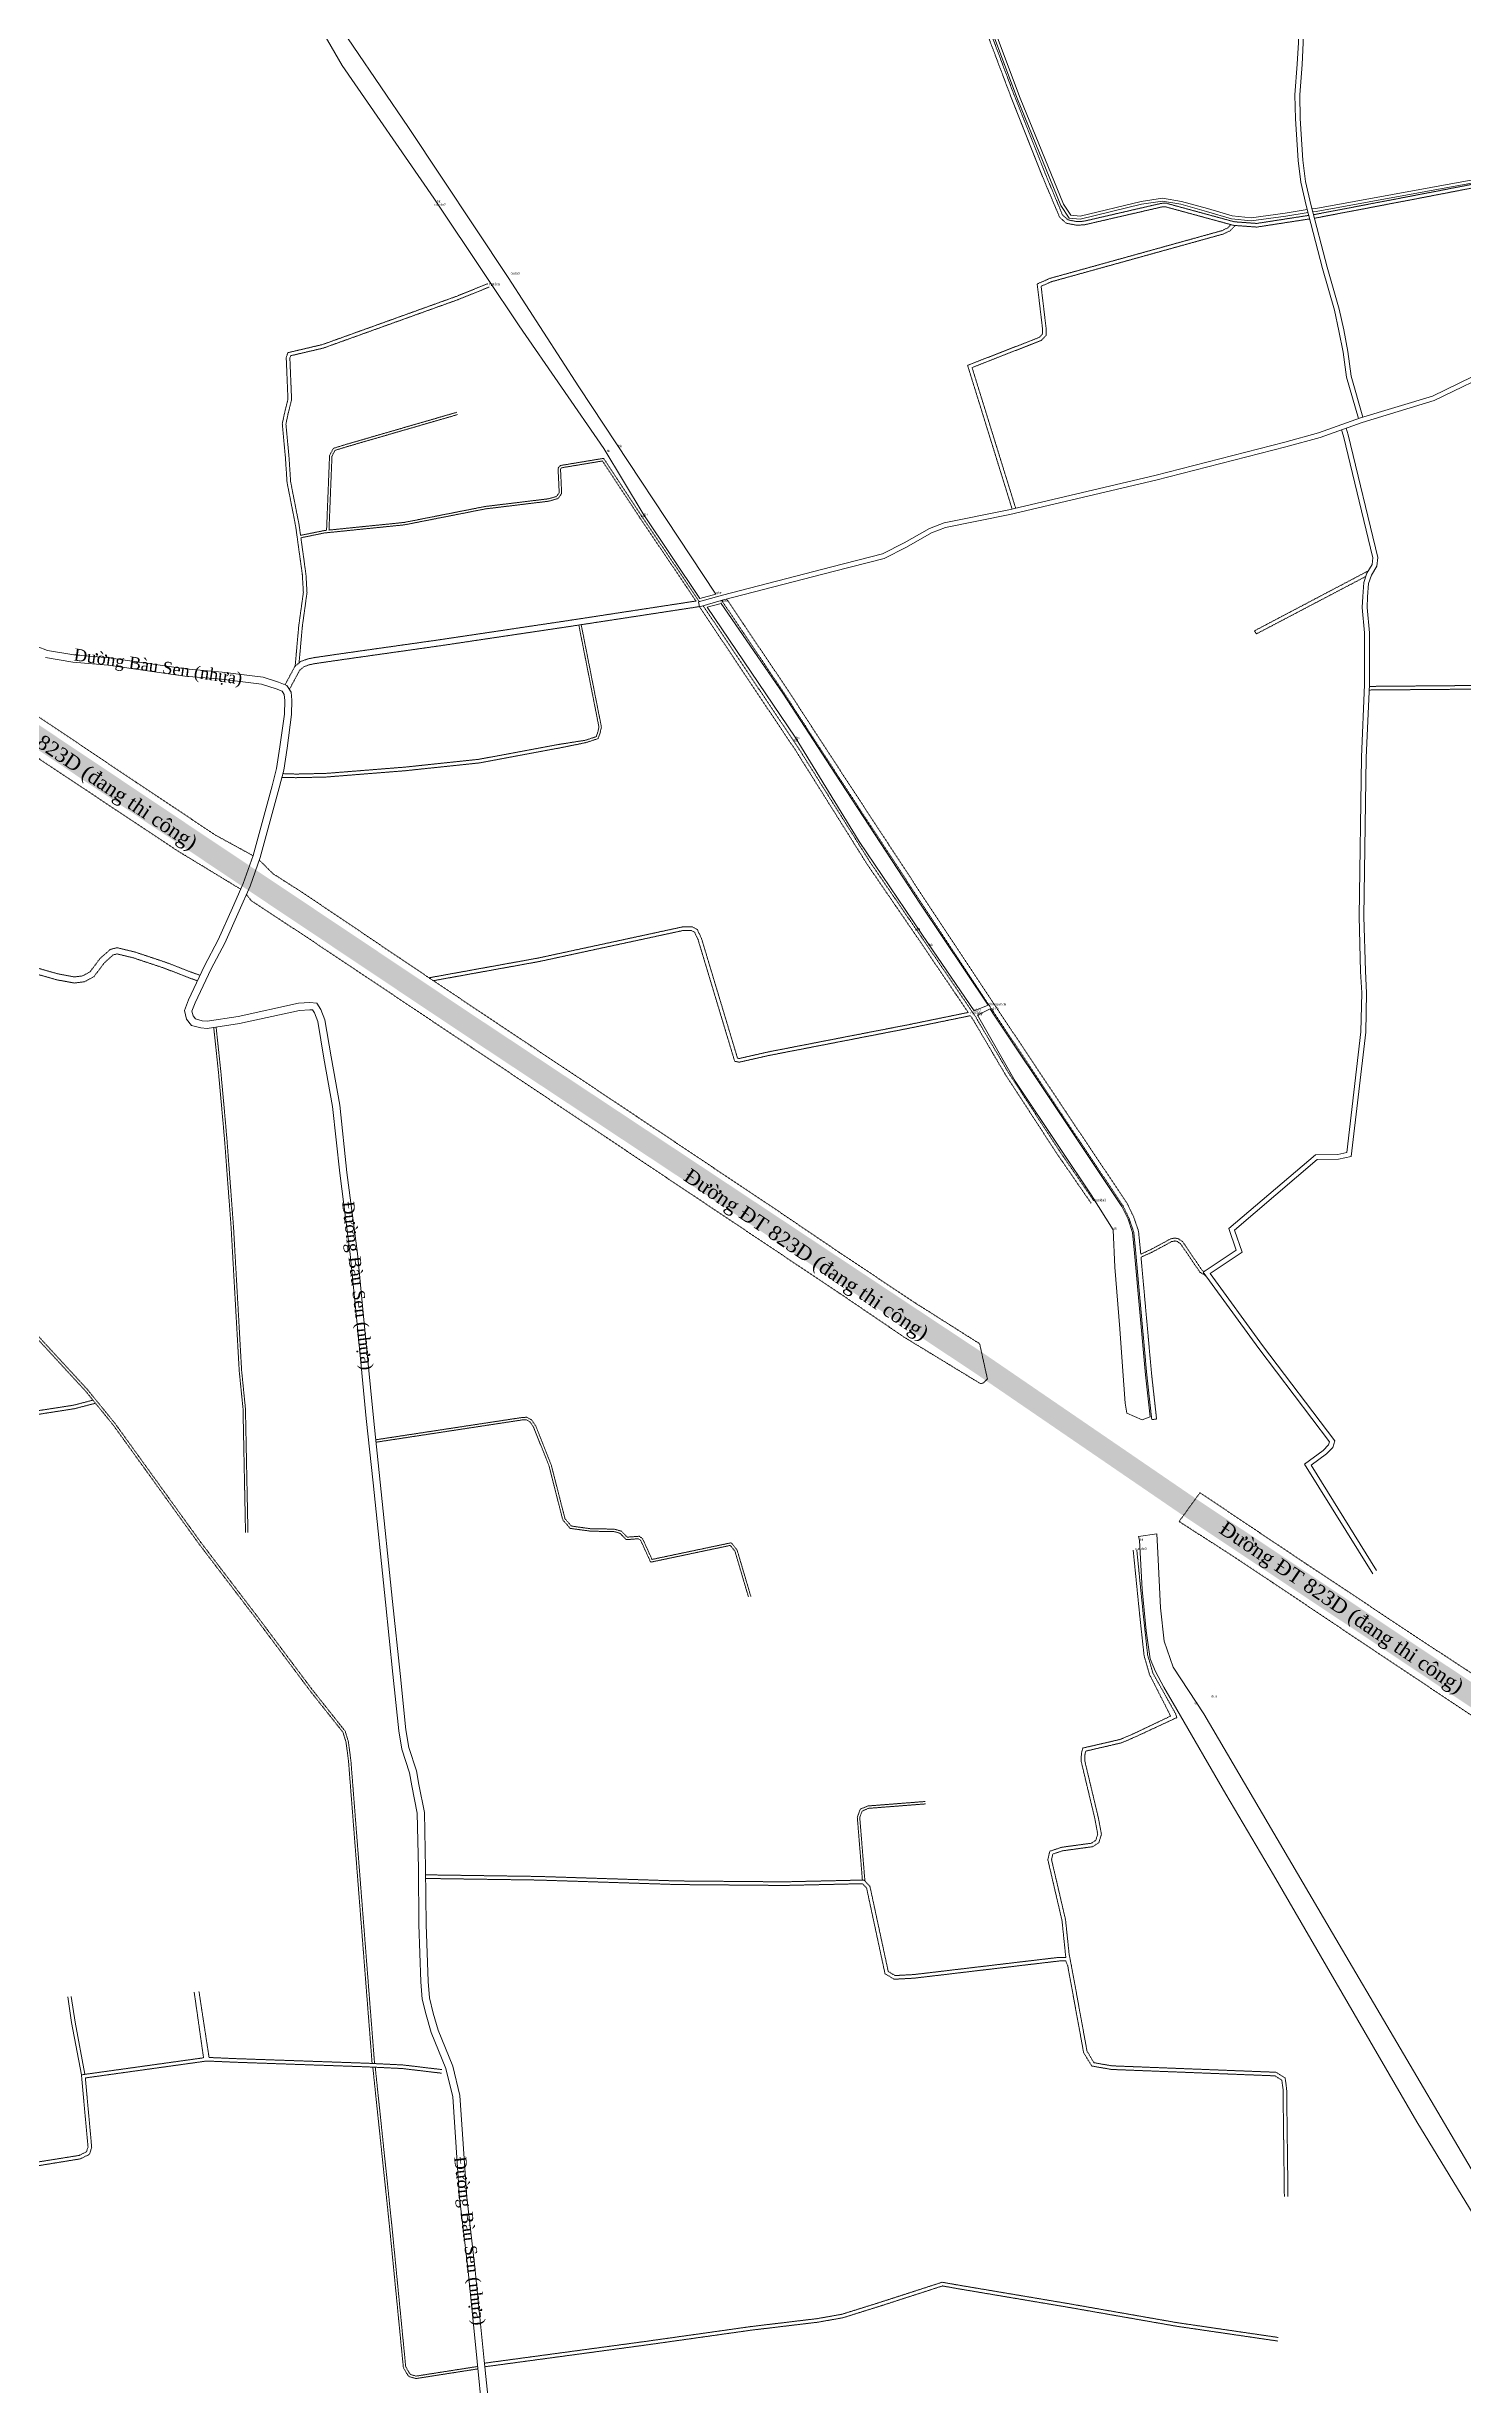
# Model space of a CAD drawing. Header units: metres. Extents: x 556238 to 587446, y 1177111 to 1219372.
# Drawn here: x 573459 to 574632, y 1200101 to 1202038 of the extents above; entities that cross this region are included whole.
import ezdxf

# ---------------------------------------------------------------- set-up
doc = ezdxf.new("R2010")
doc.units = ezdxf.units.M
doc.header["$MEASUREMENT"] = 0
doc.linetypes.add('Xr_Nen GT$0$DASHED', pattern=[0.75, 0.5, -0.25])
doc.linetypes.add('Xr_Nen GT$0$MON', pattern=[10, 6, -4])
doc.layers.add('DUONG GIAO THONG', color=7, linetype='Continuous')
for name, color, linetype, lineweight in [('Xr_Nen GT$0$DUONG BT-NEN BT', 38, 'Continuous', 0), ('Xr_Nen GT$0$DUONG NHUA', 38, 'Continuous', 0), ('Xr_Nen GT$0$DUONG_DA', 38, 'Xr_Nen GT$0$MON', 0), ('Xr_Nen GT$0$Madiem', 5, 'Continuous', 0), ('Xr_Nen GT$1$SONG_HO', 250, 'Continuous', 0)]:
    doc.layers.add(name, color=color, linetype=linetype, lineweight=lineweight)
doc.styles.add('Xr_Nen GT$0$BINH_DO', font='Vhelvcn.ttf')
doc.styles.add('Xr_Nen GT$0$ROMANC', font='romanc.shx')
doc.styles.add('Xr_Nen GT$0$ROMANS', font='romans.shx')
doc.linetypes.add('Xr_Nen GT$0$TAL_N_P', pattern='A,2,[130,ltypeshp.shx,S=1,R=0,X=0,Y=-1],4,[130,ltypeshp.shx,S=2,R=0,X=0,Y=-2],2', length=8)
doc.linetypes.add('Xr_Nen GT$0$TL_P', pattern='A,2,[130,ltypeshp.shx,S=1,R=0,X=0,Y=-1],2', length=4)
doc.linetypes.add('Xr_Nen GT$1$TL_T', pattern='A,2,[130,ltypeshp.shx,S=1,R=0,X=0,Y=1],2', length=4)

# ---------------------------------------------------------------- blocks, each defined once
blk = doc.blocks.new('GT CHINH')
at = {"layer": 'DUONG GIAO THONG', "color": 9, "ltscale": 5, "const_width": 17.5}
blk.add_lwpolyline([(7923.9, 2359.2), (8414.2, 2031.4), (8840.3, 1749), (9013.8, 1630.2), (9287.7, 1447.7), (9600.3, 1241.1), (10380.2, 697.4)], dxfattribs=at)

msp = doc.modelspace()

# ---------------------------------------------------------------- linework, layer by layer
at = {"layer": 'Xr_Nen GT$0$DUONG BT-NEN BT', "flags": 128}
for points in [[(574545.10886, 1201730.45274), (574535.27271, 1201764.71107), (574532.60031, 1201785.31118), (574529.06775, 1201803.08675), (574525.40548, 1201820.05305), (574515.39897, 1201854.76688), (574501.98333, 1201906.80987), (574497.39775, 1201926.09862), (574495.27155, 1201944.15775), (574493.00684, 1201978.74374), (574492.55255, 1201998.61346), (574494.51487, 1202023.95302), (574495.54364, 1202041.84266), (574495.53346, 1202048.5607)], [(574548.95352, 1201731.55661), (574539.20065, 1201765.52491), (574536.54978, 1201785.95905), (574532.98462, 1201803.89863), (574529.28669, 1201821.03013), (574519.25819, 1201855.82029), (574505.86613, 1201907.77177), (574501.3431, 1201926.79741), (574499.25623, 1201944.52253), (574497.00385, 1201978.92021), (574496.55608, 1201998.50448), (574498.50599, 1202023.68375), (574499.54381, 1202041.73077), (574499.53345, 1202048.56676)], [(574557.09823, 1200773.5662), (574500.60343, 1200864.43217), (574516.01745, 1200875.74503), (574520.46479, 1200880.32181), (574521.20049, 1200882.75702), (574462.61272, 1200960.10815), (574416.72574, 1201023.25307), (574443.98035, 1201041.56061), (574437.74185, 1201059.38915), (574509.54993, 1201120.53153), (574528.11566, 1201120.84235), (574535.54839, 1201122.49965), (574547.26205, 1201222.32108), (574547.99853, 1201254.60302), (574546.98185, 1201272.3813), (574545.68448, 1201318.01998), (574547.6524, 1201449.81796), (574550.29563, 1201510.15389), (574550.33476, 1201552.8554), (574548.32693, 1201573.78092), (574548.71926, 1201582.95713), (574549.57777, 1201594.49671), (574552.28157, 1201602.35645), (574556.56662, 1201609.41796), (574557.17644, 1201615.03697), (574532.70498, 1201715.93154), (574531.18619, 1201721.09405)], [(574560.05317, 1200776.25366), (574505.99977, 1200863.43102), (574518.6534, 1200872.71794), (574524.01221, 1200878.23271), (574525.61837, 1200883.54918), (574465.82526, 1200962.49168), (574422.4015, 1201022.24695), (574448.77688, 1201039.9639), (574442.4232, 1201058.1216), (574511.05103, 1201116.5561), (574528.58924, 1201116.84971), (574539.19021, 1201119.21345), (574551.25672, 1201222.04175), (574552.00113, 1201254.6717), (574550.97861, 1201272.55235), (574549.68533, 1201318.04696), (574551.65109, 1201449.70055), (574554.29554, 1201510.06449), (574554.33493, 1201553.04503), (574552.33512, 1201573.88702), (574552.71291, 1201582.72325), (574553.52839, 1201593.68439), (574555.9242, 1201600.64882), (574560.44737, 1201608.10273), (574561.22852, 1201615.30041), (574536.5711, 1201716.96169), (574535.01077, 1201722.47857)], [(573487.63142, 1200358.42708), (573479.53274, 1200401.70467), (573476.35842, 1200422.99971)], [(573490.58023, 1200358.9789), (573482.49177, 1200402.20191), (573479.32564, 1200423.44201)]]:
    msp.add_lwpolyline(points, dxfattribs=at)
at = {"layer": 'Xr_Nen GT$0$DUONG NHUA', "flags": 128}
for points in [[(574661.4338, 1201775.71818), (574606.51715, 1201749.03793), (574546.94783, 1201730.95001), (574512.2137, 1201718.65533), (574484.13723, 1201710.77349), (574376.56683, 1201683.27289), (574255.76287, 1201654.70699), (574202.19328, 1201644.01396), (574189.96787, 1201639.29679), (574169.09907, 1201627.44845), (574150.98694, 1201618.3302), (574109.15553, 1201607.64536), (574018.46603, 1201584.19302), (573998.80049, 1201578.64558), (573999.47245, 1201574.51878), (574019.50988, 1201580.33138), (574110.15123, 1201603.77126), (574152.39767, 1201614.56212), (574170.98703, 1201623.92062), (574191.68469, 1201635.67179), (574203.31293, 1201640.15854), (574256.61486, 1201650.79815), (574377.52252, 1201679.38856), (574485.17331, 1201706.90971), (574513.42295, 1201714.84018), (574548.19692, 1201727.14896), (574607.98128, 1201745.30217), (574662.78382, 1201771.92698)], [(573825.51595, 1200079.69062), (573821.31222, 1200121.73697), (573813.52962, 1200199.22182), (573806.80385, 1200257.25786), (573801.11377, 1200341.21087), (573795.12583, 1200365.58895), (573783.0721, 1200395.54253), (573778.97154, 1200409.63168), (573775.82327, 1200422.2153), (573774.79306, 1200435.83962), (573773.15424, 1200483.06656), (573772.73964, 1200529.50319), (573771.67615, 1200575.83585), (573767.22251, 1200598.90221), (573765.19344, 1200610.18028), (573758.83489, 1200629.70988), (573756.45378, 1200644.22974), (573751.65238, 1200690.87391), (573745.39249, 1200750.65817), (573735.21138, 1200849.49177), (573729.58731, 1200902.6468), (573722.48391, 1200975.20479), (573716.32495, 1201038.80573), (573707.51677, 1201105.97883), (573701.60207, 1201161.54289), (573694.45331, 1201201.74806), (573689.33362, 1201232.47139), (573686.03072, 1201240.91916), (573682.50322, 1201246.16337), (573676.84585, 1201246.78171), (573667.47586, 1201246.12235), (573617.51244, 1201235.20961), (573591.70287, 1201231.15306), (573587.57103, 1201231.64199), (573582.16185, 1201233.08335), (573580.18715, 1201235.54988), (573579.19454, 1201239.56242), (573581.82202, 1201246.45437), (573595.07384, 1201274.52117), (573606.35738, 1201295.85411), (573618.41755, 1201322.65525), (573627.29753, 1201343.14039), (573635.63538, 1201366.77338), (573651.44307, 1201424.5232), (573655.24605, 1201439.23338), (573657.96601, 1201457.51126), (573661.74553, 1201485.20685), (573662.00361, 1201497.18657), (573661.28502, 1201503.72107), (573657.92396, 1201509.34663), (573650.88149, 1201512.13218), (573638.19324, 1201516.25115), (573604.34581, 1201520.43019), (573573.87936, 1201523.11948), (573543.29744, 1201527.48503), (573510.40592, 1201532.06806), (573481.35446, 1201534.56525), (573459.59563, 1201538.21008), (573451.16057, 1201541.46919)], [(573819.54903, 1200079.06061), (573815.34198, 1200121.14007), (573807.56424, 1200198.57661), (573800.82727, 1200256.70932), (573795.16273, 1200340.28547), (573789.40062, 1200363.74413), (573777.39451, 1200393.57938), (573773.17866, 1200408.06464), (573769.87883, 1200421.25408), (573768.80092, 1200435.50924), (573767.15517, 1200482.93571), (573766.74026, 1200529.40756), (573765.68931, 1200575.19377), (573761.32408, 1200597.80222), (573759.36101, 1200608.71345), (573752.98802, 1200628.2874), (573750.50374, 1200643.43635), (573745.68446, 1200690.25431), (573739.42459, 1200750.03834), (573729.24382, 1200848.8687), (573723.61815, 1200902.03884), (573716.51215, 1200974.62333), (573710.36267, 1201038.12633), (573701.55821, 1201105.27113), (573695.65799, 1201160.69913), (573688.54027, 1201200.72973), (573683.51796, 1201230.86866), (573680.68332, 1201238.11879), (573679.08043, 1201240.50174), (573676.72956, 1201240.75869), (573668.33107, 1201240.16769), (573618.61936, 1201229.30993), (573591.81828, 1201225.09754), (573586.4403, 1201225.73393), (573578.71086, 1201227.79357), (573574.67933, 1201232.82921), (573572.91909, 1201239.94482), (573576.29784, 1201248.8074), (573589.70636, 1201277.20608), (573600.96424, 1201298.4905), (573612.92899, 1201325.0796), (573621.70911, 1201345.33436), (573629.90532, 1201368.56586), (573645.64472, 1201426.06622), (573649.35792, 1201440.42916), (573652.02602, 1201458.3585), (573655.7543, 1201485.67864), (573655.99653, 1201496.92212), (573655.46386, 1201501.76586), (573653.81974, 1201504.5177), (573648.84976, 1201506.48351), (573636.88745, 1201510.36682), (573603.71423, 1201514.46261), (573573.19113, 1201517.1569), (573542.45948, 1201521.54382), (573509.73452, 1201526.10365), (573480.6007, 1201528.60791), (573458.00246, 1201532.39335)]]:
    msp.add_lwpolyline(points, dxfattribs=at)
at = {"layer": 'Xr_Nen GT$0$DUONG_DA', "linetype": 'Xr_Nen GT$0$DASHED', "flags": 128}
for points in [[(574504.82815, 1201895.774), (574461.01231, 1201889.00416), (574441.88437, 1201890.42246), (574385.14324, 1201905.87942), (574382.19058, 1201905.64337), (574317.89344, 1201890.81114), (574311.52733, 1201890.60145), (574303.17322, 1201892.24251), (574297.69754, 1201897.19652), (574283.0583, 1201932.09727), (574257.06235, 1201997.86216), (574226.64753, 1202078.61841), (574219.65703, 1202093.36537), (574196.45359, 1202135.35132), (574160.72819, 1202202.69467), (574141.42753, 1202237.75948), (574101.3898, 1202308.38595), (574097.38889, 1202310.09595), (574090.40567, 1202311.22572), (574036.47158, 1202320.98136), (574032.41669, 1202323.6308), (574029.45838, 1202327.94501), (574029.45838, 1202332.88561), (574042.69789, 1202424.8953), (574055.5108, 1202514.07109), (574056.86595, 1202526.21856), (574056.53663, 1202534.31301), (574029.83892, 1202614.24143), (574004.72923, 1202693.0096), (574004.23881, 1202701.55272), (573993.21917, 1202825.07597), (573994.50027, 1202832.91087), (573995.97217, 1202839.9856), (574018.0263, 1202912.73207), (574021.83747, 1202929.0665), (574022.34089, 1202934.48464), (574022.12909, 1202935.66061), (574017.63541, 1202938.37748), (573949.62111, 1202958.51981), (573946.7294, 1202961.16017), (573945.2834, 1202964.96552), (573944.98898, 1202978.36441), (573943.12232, 1203059.88348), (573941.2765, 1203153.59418)], [(573619.76395, 1201340.45201), (573566.03709, 1201373.08687), (573517.22312, 1201405.56373), (573454.86387, 1201447.11007), (573400.41909, 1201483.64542), (573349.77943, 1201517.31201), (573302.08919, 1201549.87256), (573236.00253, 1201593.39889), (573188.22454, 1201625.20574), (573119.23093, 1201671.47641), (573060.18331, 1201710.8984), (573000.7319, 1201750.58543), (572950.00312, 1201784.55815), (572857.18677, 1201846.55201), (572789.802, 1201891.80969), (572710.88975, 1201944.28875), (572616.58736, 1202007.246), (572543.87799, 1202056.16762), (572514.77421, 1202074.76896), (572479.74049, 1202098.40773), (572408.46201, 1202146.49161), (572355.82571, 1202181.58186), (572320.49471, 1202204.35426), (572277.3749, 1202233.83481), (572229.07101, 1202266.04932), (572159.4525, 1202312.55499), (572112.54646, 1202344.04189), (572036.66784, 1202394.66739), (571981.68875, 1202431.50196), (571944.52798, 1202456.25629), (571872.7783, 1202504.13703), (571818.85717, 1202540.02466), (571776.72671, 1202568.45243), (571733.48869, 1202597.20099), (571701.47565, 1202618.74494), (571654.14835, 1202650.30441), (571619.45621, 1202673.51525), (571589.53858, 1202693.80553), (571519.0578, 1202740.35906), (571423.20539, 1202804.50985), (571362.18719, 1202844.92082), (571305.676, 1202880.01004), (571283.96251, 1202892.15454), (571258.3144, 1202905.12838), (571233.67736, 1202916.70846), (571207.36463, 1202927.71679), (571179.88206, 1202937.9844), (571151.0537, 1202947.69807), (571113.36748, 1202958.42475), (571081.30851, 1202966.48573), (570999.11514, 1202987.09235), (570866.3406, 1203020.25017), (570868.33948, 1203052.9884), (570899.00711, 1203041.34581), (570955.43089, 1203027.11523), (570993.69855, 1203018.12054), (571143.45593, 1202980.68688), (571218.71179, 1202954.52343), (571279.3144, 1202927.24369), (571321.34992, 1202904.2743), (571363.54191, 1202877.84907), (571432.80138, 1202832.54875), (571505.7995, 1202783.67491), (571597.45533, 1202722.38127), (571681.33155, 1202666.42172), (571751.60671, 1202619.15046), (571821.992, 1202571.79793), (571942.81631, 1202491.05103), (572062.90513, 1202411.41657), (572156.90618, 1202348.47364), (572260.67567, 1202279.57132), (572356.12706, 1202215.80546), (572458.78016, 1202146.76829), (572527.37913, 1202101.00663), (572614.858, 1202042.41873), (572687.01249, 1201994.53444), (572757.02568, 1201947.77402), (572805.27702, 1201914.94042), (572929.59525, 1201832.21364), (573069.81343, 1201738.7279), (573213.46919, 1201642.94408), (573233.42207, 1201630.16215)], [(574504.07561, 1201898.69332), (574460.89265, 1201892.02127), (574442.39422, 1201893.3929), (574385.42633, 1201908.91163), (574381.7314, 1201908.61624), (574317.50324, 1201893.79992), (574311.77019, 1201893.61108), (574304.56849, 1201895.02576), (574300.20562, 1201898.97297), (574285.83681, 1201933.22901), (574259.86124, 1201998.94233), (574229.4114, 1202079.7916), (574222.3279, 1202094.73476), (574199.09172, 1202136.77993), (574163.36752, 1202204.12102), (574144.04663, 1202239.2226), (574103.50013, 1202310.74651), (574098.23038, 1202312.99882), (574090.91226, 1202314.18277), (574037.60369, 1202323.82526), (574034.55494, 1202325.8173), (574032.45838, 1202328.87478), (574032.45838, 1202332.67088), (574045.66731, 1202424.46803), (574058.48705, 1202513.69136), (574059.87274, 1202526.11262), (574059.51686, 1202534.85999), (574032.69093, 1202615.17227), (574007.70259, 1202693.55978), (574007.34929, 1202699.71423), (574097.13961, 1202679.14895), (574174.09739, 1202663.90231), (574228.50284, 1202644.33531), (574268.48224, 1202635.04578), (574301.38727, 1202627.5107), (574334.32682, 1202625.55179), (574352.28799, 1202622.13503), (574354.646, 1202610.1703), (574360.98362, 1202590.251), (574366.06931, 1202582.78357), (574439.8839, 1202537.68999), (574526.68765, 1202486.58716), (574537.60207, 1202476.01987)], [(574508.35937, 1201899.32004), (574603.88775, 1201917.55595), (574670.12409, 1201930.38668), (574744.42131, 1201944.04492), (574878.62529, 1201970.353), (574885.76008, 1201971.43473), (574891.77272, 1201971.53485), (574893.81488, 1201971.25139), (574896.3869, 1201970.19315), (574898.90645, 1201969.43194), (574901.48698, 1201965.59403), (574906.21984, 1201923.3083), (574915.7127, 1201806.06116)], [(574508.9219, 1201896.37325), (574604.45428, 1201914.60993), (574670.68057, 1201927.43871), (574744.98109, 1201941.09755), (574879.13893, 1201967.3966), (574886.01103, 1201968.43849), (574891.59038, 1201968.5314), (574893.0254, 1201968.33221), (574895.37997, 1201967.36343), (574897.01415, 1201966.86971), (574898.58734, 1201964.52997), (574903.23334, 1201923.02033), (574912.70738, 1201806.00565)], [(574258.44391, 1201655.34373), (574221.54555, 1201774.44373), (574280.8948, 1201797.66831), (574283.52045, 1201800.46697), (574283.61339, 1201804.55029), (574279.16753, 1201841.85969), (574289.92674, 1201846.57084), (574431.98267, 1201886.00672), (574437.17409, 1201888.44794), (574439.53974, 1201891.04192)], [(574261.30954, 1201656.23153), (574225.23678, 1201772.66666), (574282.61905, 1201795.12153), (574286.49356, 1201799.25133), (574286.61745, 1201804.69436), (574282.40984, 1201840.00441), (574290.9347, 1201843.73721), (574433.02966, 1201883.18392), (574438.95547, 1201885.97048), (574443.23445, 1201890.26271)], [(573664.66492, 1201525.27212), (573667.64549, 1201558.56013), (573671.48016, 1201586.36313), (573670.65239, 1201600.83899), (573665.042, 1201641.55965), (573657.97582, 1201677.4972), (573656.54359, 1201699.04912), (573654.0013, 1201725.99455), (573655.81621, 1201734.63103), (573658.71013, 1201746.44554), (573657.27968, 1201780.9869), (573658.64766, 1201784.9742), (573687.24461, 1201791.68767), (573798.253, 1201831.64323), (573824.23301, 1201842.12633)], [(573798.60742, 1201735.60503), (573707.43004, 1201709.15769), (573696.35829, 1201705.75358), (573693.18088, 1201699.8571), (573690.6869, 1201637.83079), (573688.71553, 1201637.63063), (573669.16186, 1201633.63726), (573668.0022, 1201642.05418), (573660.95649, 1201677.88765), (573659.53423, 1201699.28953), (573657.0308, 1201725.82311), (573658.74188, 1201733.9655), (573661.72515, 1201746.14482), (573660.30047, 1201780.54716), (573660.9473, 1201782.43251), (573688.09824, 1201788.80651), (573799.32267, 1201828.83982), (573825.35559, 1201839.34427)], [(573999.35688, 1201578.80253), (573951.77904, 1201649.38774), (573920.08598, 1201697.44673), (573884.23779, 1201691.49176), (573882.3868, 1201689.27205), (573883.34325, 1201668.92961), (573881.03204, 1201665.8118), (573874.06948, 1201663.87925), (573822.04757, 1201657.57483), (573754.94307, 1201644.35482), (573692.69672, 1201638.03485), (573695.1607, 1201699.31509), (573697.72991, 1201704.0829), (573708.00254, 1201707.24131), (573799.16459, 1201733.68421)], [(573667.92226, 1201528.01219), (573670.62715, 1201558.22122), (573674.49195, 1201586.24269), (573673.64066, 1201601.12982), (573669.43541, 1201631.65184), (573689.0174, 1201635.651), (573755.23802, 1201642.37449), (573822.36159, 1201655.59825), (573874.45943, 1201661.91188), (573882.22935, 1201664.06852), (573885.37453, 1201668.31135), (573884.42113, 1201688.58875), (573885.29818, 1201689.6405), (573919.13177, 1201695.26081), (573950.11496, 1201648.27826), (573996.63604, 1201579.26082), (573893.39198, 1201563.46285), (573783.25663, 1201547.02721), (573704.11967, 1201535.83151), (573680.50052, 1201532.3963), (573674.86996, 1201531.24218), (573669.1563, 1201529.05027), (573664.47843, 1201525.11525), (573656.35542, 1201509.96705)], [(573271.09874, 1201602.60566), (573328.85911, 1201565.42991), (573386.34417, 1201527.53637), (573449.66832, 1201485.03336), (573539.29955, 1201424.91026), (573598.69937, 1201385.34192), (573629.882, 1201368.29171)], [(574553.53842, 1201604.3437), (574459.19428, 1201554.62752), (574460.58931, 1201551.97161), (574551.37505, 1201599.65664)], [(573775.55775, 1201267.17752), (573865.90797, 1201283.52489), (573985.41635, 1201309.29674), (573993.62379, 1201309.29674), (573997.6958, 1201307.11698), (574001.14234, 1201299.84629), (574031.0218, 1201200.58846), (574032.32981, 1201200.33432), (574055.71985, 1201205.62747), (574173.95524, 1201228.59671), (574222.05126, 1201238.47765), (574181.2647, 1201298.5933), (574138.27209, 1201361.32032), (574079.46007, 1201454.98148), (573999.40091, 1201574.62569), (573894.13911, 1201558.51898), (573783.97583, 1201542.07917), (573704.82968, 1201530.88217), (573681.36306, 1201527.46914), (573676.27685, 1201526.4266), (573671.73183, 1201524.68301), (573668.4314, 1201521.90669), (573659.91196, 1201506.01922)], [(574002.49535, 1201575.39568), (574081.97758, 1201456.61368), (574140.7807, 1201362.96667), (574183.74326, 1201300.28349), (574228.23843, 1201234.70171), (574255.11901, 1201189.0346), (574297.62874, 1201123.74082), (574326.33753, 1201082.11127)], [(574017.81337, 1201579.85295), (574069.24717, 1201503.40634), (574112.91064, 1201436.33213), (574182.93092, 1201329.54006), (574243.35401, 1201238.30343), (574299.85279, 1201153.54777), (574350.25388, 1201078.15162), (574355.3851, 1201067.50884), (574359.16441, 1201056.41013), (574360.81613, 1201039.28178), (574369.9242, 1200938.41681), (574374.04455, 1200901.23654), (574378.02021, 1200901.67713), (574373.90433, 1200938.81701), (574365.14967, 1201035.76835), (574373.69224, 1201039.60521), (574383.93305, 1201045.06993), (574390.46552, 1201048.60569), (574393.04156, 1201049.18952), (574395.22894, 1201048.71216), (574397.77421, 1201046.89935), (574399.62498, 1201044.35653), (574413.87882, 1201023.31227), (574418.96472, 1201020.172)], [(574417.46755, 1201023.79944), (574415.60288, 1201025.0465), (574401.58931, 1201045.73604), (574399.48475, 1201048.62756), (574396.22088, 1201050.95217), (574393.03171, 1201051.64815), (574389.61326, 1201050.8734), (574382.79689, 1201047.18398), (574372.63442, 1201041.76105), (574364.92933, 1201038.30035), (574363.10119, 1201057.25815), (574359.09346, 1201069.02766), (574353.73516, 1201080.14143), (574303.17964, 1201155.76859), (574246.68565, 1201240.51708), (574186.27096, 1201331.74102), (574116.25933, 1201438.51989), (574072.58323, 1201505.6135), (574021.93719, 1201580.95418)], [(573653.701, 1201433.19369), (573665.29926, 1201432.9268), (573690.17399, 1201433.46985), (573755.35144, 1201438.64176), (573817.00249, 1201445.14646), (573883.84178, 1201457.57796), (573905.49178, 1201461.98097), (573915.54086, 1201465.32815), (573917.17841, 1201469.93969), (573918.29693, 1201474.8294), (573901.55803, 1201559.65419)], [(573654.50787, 1201436.29247), (573665.31684, 1201435.9279), (573690.02247, 1201436.46725), (573755.07535, 1201441.62928), (573816.57015, 1201448.1175), (573883.29322, 1201460.52738), (573904.9874, 1201463.921), (573913.98278, 1201466.9172), (573915.25474, 1201470.49919), (573916.2523, 1201474.86012), (573899.57921, 1201559.3514)], [(574754.30983, 1201511.70278), (574721.27356, 1201513.10986), (574657.15889, 1201512.67202), (574638.61955, 1201509.26407), (574554.2153, 1201508.55124)], [(574754.18217, 1201508.7055), (574721.21994, 1201510.10942), (574657.44249, 1201509.67389), (574638.90555, 1201506.26638), (574554.24063, 1201505.55135)], [(573634.96905, 1201364.71328), (573646.45018, 1201353.2537), (573671.24047, 1201337.48427), (573765.19191, 1201274.11129), (573859.6402, 1201210.93428), (573920.55794, 1201170.33406), (574060.31198, 1201076.88862), (574115.71577, 1201039.41231), (574178.15617, 1200997.83059), (574231.50925, 1200964.06493), (574237.94294, 1200934.92068), (574234.51163, 1200931.49194), (574232.22992, 1200930.9783), (574168.97951, 1200969.49515), (574115.17902, 1201006.07031), (573922.47355, 1201134.88421), (573675.89362, 1201299.74207), (573628.32538, 1201331.0932), (573624.28326, 1201336.18678)], [(573779.14514, 1201264.77789), (573866.4914, 1201280.58174), (573985.73614, 1201306.29674), (573992.87135, 1201306.29674), (573995.4084, 1201304.93864), (573998.33477, 1201298.76531), (574028.67132, 1201197.98906), (574032.37678, 1201197.26909), (574056.33712, 1201202.69131), (574174.54317, 1201225.65484), (574223.87498, 1201235.78966), (574225.70186, 1201233.097), (574252.56797, 1201187.45448), (574295.13641, 1201122.07053), (574323.86785, 1201080.40812)], [(573583.77516, 1201264.64405), (573576.94551, 1201267.13647), (573555.62767, 1201275.36479), (573530.72677, 1201283.68806), (573517.15289, 1201286.95339), (573514.01444, 1201286.12137), (573506.79385, 1201279.71689), (573498.0558, 1201268.10494), (573490.09421, 1201263.82879), (573481.74891, 1201262.84774), (573467.33906, 1201265.49296), (573436.73712, 1201274.16306), (573423.3708, 1201276.98843), (573415.99681, 1201278.26562), (573410.45493, 1201277.57845), (573393.39313, 1201246.92179), (573355.28612, 1201173.59369), (573330.64302, 1201123.88504), (573309.44695, 1201087.09693), (573257.65292, 1200987.25842), (573237.76517, 1200951.64133), (573225.36798, 1200923.85464), (573220.72353, 1200907.58339), (573207.89137, 1200855.13599), (573197.67737, 1200786.13348), (573188.00565, 1200735.51325), (573169.98549, 1200628.51037), (573161.68627, 1200590.83804), (573159.52083, 1200580.81057), (573157.31657, 1200577.00507), (573153.65134, 1200573.46466), (573079.98934, 1200545.10003), (573005.21004, 1200516.94599), (572955.21696, 1200498.43055), (572910.08309, 1200477.4534), (572869.48866, 1200458.34696), (572829.36739, 1200429.31299), (572814.45262, 1200417.19053), (572805.14586, 1200408.78116), (572800.06053, 1200402.92825), (572796.05948, 1200394.83578), (572789.94764, 1200380.14688), (572788.36275, 1200371.02868), (572787.9519, 1200359.6179), (572787.32967, 1200354.05029), (572789.44016, 1200342.06475), (572794.17243, 1200331.2419), (572800.04401, 1200318.38377), (572801.99036, 1200311.85897), (572802.78503, 1200305.36704), (572802.62929, 1200302.87675), (572801.00474, 1200298.47059), (572799.18418, 1200294.80032), (572796.20213, 1200290.35343), (572783.17953, 1200276.11366), (572772.70519, 1200266.38306), (572763.32477, 1200258.71121), (572751.05135, 1200249.61022), (572746.1047, 1200247.41994), (572750.31226, 1200239.31707), (572755.60409, 1200234.0617), (572777.5133, 1200222.10764), (572800.97021, 1200208.01634), (572804.40749, 1200206.52495), (572807.94824, 1200206.12187), (572810.67438, 1200206.30049), (572857.5801, 1200219.20339), (572860.89715, 1200219.47261), (572863.20121, 1200219.9696), (572895.13957, 1200227.35549), (572948.53474, 1200248.02175), (572996.6331, 1200266.73479)], [(573585.40258, 1201269.37268), (573578.70295, 1201271.81766), (573557.32132, 1201280.0706), (573532.1066, 1201288.49876), (573517.0934, 1201292.11034), (573511.58515, 1201290.65007), (573503.10049, 1201283.1244), (573494.72156, 1201271.98967), (573488.56607, 1201268.68358), (573481.91201, 1201267.90134), (573468.47446, 1201270.36809), (573437.937, 1201279.01991), (573424.3148, 1201281.89937), (573416.11846, 1201283.31899), (573407.32046, 1201282.22809), (573388.98942, 1201249.29085), (573350.82752, 1201175.85713), (573326.23268, 1201126.24583), (573305.07887, 1201089.53105), (573233.36572, 1201134.45813), (573172.89361, 1201170.85522), (573167.68458, 1201177.90058), (573144.13237, 1201192.16524)], [(573623.57872, 1200807.64702), (573621.50945, 1200910.16548), (573618.37017, 1200941.49731), (573611.5937, 1201061.21101), (573606.36571, 1201131.05316), (573604.88483, 1201148.35116), (573601.1198, 1201189.48447), (573597.64806, 1201222.32848), (573597.23191, 1201225.94841)], [(573625.57832, 1200807.68738), (573623.50744, 1200910.28554), (573620.36452, 1200941.6536), (573613.58948, 1201061.34218), (573608.35934, 1201131.21311), (573606.87704, 1201148.52762), (573603.1102, 1201189.68075), (573599.63602, 1201222.54782), (573599.20935, 1201226.25921)], [(573322.62331, 1201110.2265), (573361.04542, 1201067.23242), (573436.16996, 1200984.44624), (573490.953, 1200925.02707), (573513.82834, 1200896.93579), (573585.09608, 1200798.14992), (573631.38915, 1200737.48051), (573677.26505, 1200676.26167), (573704.28336, 1200642.19886), (573706.81677, 1200634.00173), (573708.86144, 1200618.27704), (573728.42243, 1200367.87519)], [(573324.11459, 1201111.5592), (573362.53163, 1201068.5708), (573437.64573, 1200985.79611), (573492.46505, 1200926.33759), (573515.4161, 1200898.15335), (573586.70234, 1200799.34182), (573632.98441, 1200738.68683), (573678.84905, 1200677.48302), (573706.08341, 1200643.14783), (573708.77804, 1200634.42905), (573710.85137, 1200618.484), (573730.43613, 1200367.77771)], [(573499.32401, 1200914.74733), (573481.56696, 1200910.17194), (573428.99244, 1200901.9914), (573417.18935, 1200902.62647), (573410.29339, 1200905.79989), (573346.34308, 1200934.56406), (573254.53568, 1200981.67573)], [(573497.23878, 1200917.30802), (573480.96061, 1200913.11369), (573428.84077, 1200905.0039), (573417.92284, 1200905.59135), (573411.53579, 1200908.53057), (573347.64408, 1200937.26838), (573255.99915, 1200984.29668)], [(573731.51009, 1200884.51292), (573852.36782, 1200902.90882), (573856.35671, 1200903.15793), (573860.48484, 1200900.96653), (573863.72064, 1200896.26897), (573876.84996, 1200863.28934), (573888.10602, 1200819.1447), (573893.44455, 1200812.99644), (573909.93838, 1200810.72314), (573928.68856, 1200810.52797), (573934.92256, 1200808.76301), (573939.5509, 1200803.81117), (573949.46709, 1200804.58077), (573952.33364, 1200802.67117), (573960.21916, 1200785.39302), (574025.80163, 1200799.2002), (574030.6391, 1200793.25086), (574042.0109, 1200754.8163)], [(573731.763, 1200882.51804), (573852.58114, 1200900.91825), (573855.91775, 1200901.12662), (573859.11517, 1200899.42928), (573861.94579, 1200895.31994), (573874.94394, 1200862.66981), (573886.28513, 1200818.1913), (573892.42707, 1200811.11777), (573909.79084, 1200808.72457), (573928.4007, 1200808.53086), (573933.84178, 1200806.99039), (573938.74661, 1200801.74273), (573948.93315, 1200802.53332), (573950.7507, 1200801.32253), (573959.06445, 1200783.10607), (574025.01965, 1200796.99172), (574028.83483, 1200792.29964), (574040.09309, 1200754.24886)], [(573773.28836, 1200524.1218), (573866.08043, 1200522.79601), (573981.16815, 1200519.06791), (574069.31446, 1200518.32187), (574135.75805, 1200519.82741), (574140.64922, 1200514.64669), (574155.82363, 1200444.08114), (574161.51494, 1200440.69312), (574176.98666, 1200441.51401), (574297.3307, 1200455.77747), (574302.86127, 1200455.77747), (574299.69048, 1200486.37082), (574287.99155, 1200536.62334), (574289.57349, 1200543.68403), (574299.58349, 1200546.98582), (574323.94957, 1200550.30201), (574327.70988, 1200552.80698), (574329.29204, 1200557.92627), (574326.81356, 1200571.07799), (574315.55951, 1200618.2235), (574315.7813, 1200624.5947), (574316.93484, 1200629.13762), (574347.92993, 1200636.28303), (574359.33898, 1200641.18367), (574389.66995, 1200655.63682)], [(574486.85718, 1200257.64559), (574485.7493, 1200346.85651), (574484.50194, 1200355.89313), (574476.87994, 1200360.59254), (574340.97172, 1200365.91756), (574326.2354, 1200368.48435), (574320.47677, 1200377.90049), (574307.3756, 1200449.52959), (574305.62957, 1200458.1681), (574305.62957, 1200458.1681), (574302.65507, 1200486.86752), (574291.06879, 1200536.63614), (574292.12895, 1200541.36796), (574300.26133, 1200544.05042), (574325.03822, 1200547.42252), (574330.26107, 1200550.90177), (574332.37788, 1200557.75099), (574329.74832, 1200571.70442), (574318.57183, 1200618.52502), (574318.76828, 1200624.1685), (574319.39215, 1200626.62542), (574348.86639, 1200633.42023), (574360.56378, 1200638.44473), (574394.78969, 1200654.3618)], [(574134.4181, 1200519.79705), (574130.20306, 1200571.84753), (574132.65859, 1200578.45372), (574139.03317, 1200581.17024), (574186.51153, 1200584.8821)], [(574136.4845, 1200519.05796), (574132.23235, 1200571.56666), (574134.23369, 1200576.95091), (574139.51576, 1200579.20187), (574186.66741, 1200582.88819)], [(573773.2455, 1200521.12211), (573866.01043, 1200519.7967), (573981.10688, 1200516.06832), (574069.33575, 1200515.32159), (574134.4924, 1200516.79796), (574137.89246, 1200513.19662), (574153.16556, 1200442.17214), (574160.76363, 1200437.64904), (574177.24295, 1200438.52339), (574297.50786, 1200452.77747), (574302.82992, 1200452.77747), (574304.47943, 1200448.68981), (574317.62617, 1200376.81156), (574324.38396, 1200365.76167), (574340.65419, 1200362.9277), (574475.9757, 1200357.62566), (574481.72352, 1200354.0818), (574482.75186, 1200346.6319), (574483.85741, 1200257.60834)], [(573815.96803, 1200114.87826), (573764.76622, 1200106.88193), (573759.05237, 1200108.49025), (573757.115, 1200110.93116), (573754.2702, 1200116.1746), (573742.76737, 1200233.34584), (573728.97172, 1200364.84508)], [(573815.76876, 1200116.87138), (573764.88841, 1200108.92526), (573760.21683, 1200110.2402), (573758.78985, 1200112.03807), (573756.2211, 1200116.7727), (573744.75715, 1200233.54789), (573730.99296, 1200364.74724)], [(573821.52243, 1200119.63446), (573955.99337, 1200137.8004), (574041.76097, 1200149.8925), (574097.16407, 1200156.53591), (574117.49005, 1200160.14322), (574148.91423, 1200169.98049), (574200.52666, 1200186.67862), (574212.87045, 1200184.46468), (574304.67974, 1200169.00234), (574395.01238, 1200153.1795), (574478.87266, 1200140.90833)], [(573821.82105, 1200116.64755), (573956.4036, 1200134.82856), (574042.14901, 1200146.91754), (574097.60512, 1200153.5673), (574118.2032, 1200157.22291), (574149.82411, 1200167.12176), (574200.73591, 1200183.59322), (574212.35651, 1200181.50899), (574304.17181, 1200166.04564), (574394.53631, 1200150.21722), (574478.4383, 1200137.93994)]]:
    msp.add_lwpolyline(points, dxfattribs=at)
msp.add_lwpolyline([(574599.84976, 1200716.64361), (574502.18066, 1200781.56057), (574413.97693, 1200840.61664), (574396.69098, 1200816.81346), (574445.47885, 1200785.40196), (574561.62332, 1200707.65768), (574642.77521, 1200653.56015), (574982.98905, 1200427.67178), (575091.37821, 1200349.69857), (575092.35809, 1200349.62323), (575079.27517, 1200402.97688), (574922.37843, 1200499.88275), (574786.19255, 1200590.76281), (574645.28689, 1200686.93836)], close=True, dxfattribs=at)
for points, elevation in [([(574358.64745, 1200793.15069), (574364.03288, 1200739.31726), (574367.69743, 1200705.54852), (574372.18935, 1200690.07217), (574389.66995, 1200655.63682)], 2.351), ([(574361.63255, 1200793.44931), (574367.01673, 1200739.62841), (574370.65162, 1200706.1329), (574374.99193, 1200691.17893), (574393.79, 1200657.547), (574394.78969, 1200654.3618)], 2.351), ([(573581.06945, 1200426.94915), (573588.81989, 1200372.55735)], 2.866), ([(573585.02455, 1200427.54685), (573593.39472, 1200372.83784)], 2.866), ([(573378.24029, 1200274.47004), (573485.84564, 1200291.74084), (573491.85362, 1200294.74257), (573493.1504, 1200298.63), (573487.69331, 1200358.47041), (573588.81989, 1200372.55735)], 2.767), ([(573593.39472, 1200372.83784), (573593.39472, 1200372.83784), (573614.35783, 1200371.92077), (573724.58064, 1200368.06115), (573753.85083, 1200366.64429), (573786.24372, 1200362.80052)], 2.767), ([(573374.00063, 1200270.49923), (573486.77511, 1200288.85162), (573494.3062, 1200292.61434), (573496.19506, 1200298.27672), (573490.94073, 1200355.8938), (573591.58815, 1200369.914), (573614.23978, 1200368.92307), (573724.45561, 1200365.06369), (573753.60125, 1200363.65286), (573785.89022, 1200359.82142)], 2.767)]:
    msp.add_lwpolyline(points, dxfattribs=dict(at, elevation=elevation))
at = {"layer": 'Xr_Nen GT$1$SONG_HO', "linetype": 'Xr_Nen GT$0$TL_P', "flags": 128}
for points in [[(574503.47912, 1201901.00728), (574484.99017, 1201898.15104), (574456.27361, 1201894.23326), (574440.20484, 1201895.83895), (574419.44356, 1201901.87204), (574398.20222, 1201907.86805), (574382.97328, 1201910.45603), (574365.62733, 1201907.86131), (574314.83678, 1201895.49276), (574305.71154, 1201896.41616), (574298.78023, 1201906.80519), (574262.84637, 1201994.98712), (574230.79173, 1202080.46326), (574215.67702, 1202109.43419), (574166.17077, 1202200.6576)], [(573637.25611, 1202154.48785), (573666.81291, 1202106.61276), (573758.41853, 1201971.44408), (573841.01916, 1201847.11588), (573899.60558, 1201756.73715), (574013.15818, 1201584.88077), (573999.78859, 1201581.26589), (573952.91871, 1201651.41623), (573920.24795, 1201705.60235), (573850.31426, 1201807.13559), (573822.81937, 1201848.07146), (573779.65215, 1201912.98695), (573703.68301, 1202022.98538), (573680.30983, 1202062.85898), (573626.73383, 1202149.49861), (573637.25611, 1202154.48785)]]:
    msp.add_lwpolyline(points, dxfattribs=at)
at = {"layer": 'Xr_Nen GT$1$SONG_HO', "linetype": 'Xr_Nen GT$1$TL_T', "flags": 128}
for points in [[(574502.852, 1201903.44006), (574484.63033, 1201900.62511), (574456.2283, 1201896.75023), (574440.68194, 1201898.30372), (574420.13196, 1201904.27541), (574398.75279, 1201910.31033), (574382.9984, 1201912.9876), (574365.14566, 1201910.31708), (574314.66188, 1201898.02323), (574307.13662, 1201898.78472), (574301.00007, 1201907.98254), (574265.17482, 1201995.89793), (574233.07888, 1202081.48417), (574217.88405, 1202110.60869), (574168.38833, 1202201.81269)], [(574507.45168, 1201901.62098), (574510.25126, 1201902.05347), (574735.62065, 1201943.05833), (574888.00717, 1201972.87085), (574893.01315, 1201973.27798), (574896.64379, 1201972.3566), (574899.89708, 1201971.30977), (574902.19811, 1201968.64461), (574903.80169, 1201963.3796), (574915.66177, 1201814.14587), (574915.83038, 1201809.49266), (574918.32875, 1201809.58319), (574918.15818, 1201814.29023), (574906.27233, 1201963.8483), (574904.4357, 1201969.87844), (574901.33082, 1201973.47466), (574897.33484, 1201974.76048), (574893.22501, 1201975.80346), (574887.66477, 1201975.35126), (574735.15688, 1201945.51499), (574509.83659, 1201904.51906), (574506.82456, 1201904.05375)]]:
    msp.add_lwpolyline(points, dxfattribs=at)
at = {"layer": 'Xr_Nen GT$1$SONG_HO', "linetype": 'Xr_Nen GT$0$TAL_N_P', "flags": 128}
msp.add_lwpolyline([(574005.83811, 1201574.24546), (574017.4395, 1201577.31498), (574068.41315, 1201502.85455), (574112.07347, 1201435.78519), (574182.09591, 1201328.98982), (574238.4624, 1201244.49546), (574227.07891, 1201239.80853), (574188.75988, 1201295.53868), (574131.72341, 1201380.04461), (574078.60585, 1201466.54246)], close=True, dxfattribs=at)
for points in [[(574240.14968, 1201241.33077), (574242.52111, 1201237.75001), (574299.02107, 1201152.99256), (574349.38355, 1201077.65417), (574354.45801, 1201067.12913), (574358.18021, 1201056.19812), (574359.82046, 1201039.18882), (574368.92916, 1200938.31676), (574372.799, 1200903.39699), (574366.19063, 1200901.13549), (574353.51855, 1200906.56233), (574352.12369, 1200914.83256), (574349.8721, 1200945.29782), (574347.6356, 1200976.32976), (574343.55724, 1201027.43431), (574342.17448, 1201058.34314), (574323.99306, 1201087.31547), (574298.87226, 1201124.82313), (574260.96313, 1201181.57745), (574229.61754, 1201236.15167), (574240.14968, 1201241.33077)], [(574363.11147, 1200804.47708), (574378.20714, 1200806.67163), (574379.0768, 1200790.74156), (574381.24245, 1200745.17014), (574384.28322, 1200717.77451), (574391.63543, 1200696.14746), (574417.061, 1200657.57296), (574523.6358, 1200475.72201), (574736.8215, 1200113.52463), (574893.70769, 1199855.36382), (574950.94884, 1199758.42258), (574978.05871, 1199708.43543), (575004.10894, 1199648.7077), (575044.70614, 1199554.0935), (575078.3165, 1199484.89321), (575119.05104, 1199392.15291), (575144.63657, 1199332.59991), (575154.08197, 1199315.69385), (575163.84908, 1199284.83015), (575173.78978, 1199259.49998), (575181.95298, 1199249.02805), (575190.3882, 1199243.10506), (575212.7822, 1199239.83913), (575249.8775, 1199236.8656), (575260.38265, 1199234.4524), (575272.11042, 1199228.95536), (575276.0755, 1199226.00923), (575276.52512, 1199219.4395), (575278.5357, 1199211.97902), (575283.26934, 1199209.09284), (575303.45043, 1199206.66148), (575328.95902, 1199204.14044), (575336.10918, 1199204.71931), (575335.99379, 1199231.57675), (575338.22591, 1199251.77056), (575341.20951, 1199263.11914), (575346.56503, 1199278.49258), (575354.67971, 1199296.60272), (575365.62468, 1199319.56016), (575374.49285, 1199336.19987), (575406.83118, 1199394.57854), (575447.79553, 1199461.55448), (575492.40764, 1199537.28065), (575516.10394, 1199580.90608), (575543.33713, 1199622.01402), (575565.20515, 1199649.43354), (575575.45784, 1199658.32532), (575598.47799, 1199670.64532), (575602.24779, 1199670.71412), (575615.17163, 1199659.54671), (575621.2454, 1199653.65566), (575623.16066, 1199649.50336), (575622.73862, 1199646.35667), (575614.91572, 1199639.24725), (575605.40645, 1199632.97639), (575591.85091, 1199628.63836), (575584.47684, 1199623.98446), (575573.61147, 1199610.91899), (575548.11773, 1199568.37957), (575485.49285, 1199461.73291), (575453.10726, 1199411.68371), (575397.01072, 1199310.89639), (575382.08116, 1199281.76098), (575377.93927, 1199271.46016), (575373.21954, 1199255.91268), (575371.5788, 1199229.49119), (575368.96811, 1199197.90148), (575359.75146, 1199106.83606), (575360.5205, 1199033.01254), (575357.65151, 1198970.52937), (575355.12768, 1198874.49482), (575354.90679, 1198821.06343), (575353.41679, 1198782.03172), (575353.73039, 1198771.87618), (575352.16619, 1198758.20047), (575347.57515, 1198739.87729), (575347.57515, 1198739.87729), (575347.03896, 1198736.31529), (575347.03896, 1198736.31529), (575330.91459, 1198664.43578), (575317.27525, 1198584.95531), (575296.54367, 1198529.32929), (575278.17669, 1198472.23451), (575280.17602, 1198452.07455), (575287.98569, 1198420.40847), (575278.89783, 1198400.79335), (575273.07174, 1198373.47139), (575273.07174, 1198362.75574), (575281.79611, 1198355.30927), (575369.65061, 1198340.92083), (575513.52894, 1198321.83201), (575617.49457, 1198314.02227), (575664.80298, 1198317.63777), (575714.27705, 1198326.19142), (575814.7893, 1198350.16546), (575858.82864, 1198379.99412), (575912.11004, 1198418.93524), (575972.76221, 1198447.58757), (575997.53405, 1198456.157), (576023.95047, 1198463.91699)]]:
    msp.add_lwpolyline(points, dxfattribs=at)
at = {"layer": 'Xr_Nen GT$1$SONG_HO', "linetype": 'Xr_Nen GT$0$TAL_N_P', "elevation": 3.984, "flags": 128}
msp.add_lwpolyline([(575324.73463, 1198740.77196), (575328.01679, 1198765.94851), (575330.40337, 1198809.09125), (575329.36891, 1198858.19945), (575325.31739, 1198860.36329), (575237.37405, 1198867.88294), (575098.10675, 1198881.08597), (575100.45604, 1198893.1742), (575155.08225, 1198887.03529), (575244.72455, 1198879.51201), (575311.28954, 1198873.24733), (575317.33069, 1198874.73091), (575325.57715, 1198877.00414), (575328.08578, 1198884.5243), (575326.60414, 1198928.60946), (575328.32808, 1199088.70076), (575335.28801, 1199183.60062), (575299.9547, 1199188.90921), (575180.57067, 1199203.23398), (575086.44536, 1199221.40537), (575084.42873, 1199289.7975), (575149.25712, 1199301.42464), (575142.31854, 1199318.72292), (575120.40683, 1199363.87243), (575039.13095, 1199530.13349), (574981.43308, 1199648.7035), (574957.58717, 1199699.29994), (574911.70309, 1199786.59548), (574847.89203, 1199895.0415), (574748.03545, 1200065.94476), (574593.45106, 1200319.41821), (574474.92632, 1200524.00718), (574435.37846, 1200591.02174), (574394.84203, 1200660.97073), (574383.93381, 1200679.60837), (574377.03501, 1200692.41805), (574372.76261, 1200702.93096), (574369.39616, 1200726.35289), (574366.08424, 1200760.3701), (574363.88984, 1200801.30312), (574363.11147, 1200804.47708)], dxfattribs=at)

# ---------------------------------------------------------------- texts
at = {"layer": 'Xr_Nen GT$0$DUONG NHUA', "char_height": 10, "attachment_point": 1, "style": 'Xr_Nen GT$0$ROMANS'}
for insert, rotation in [((573456.64256, 1201543.76677), 351.76390198), ((573710.42204, 1201108.39076), 276.62724189), ((573803.19746, 1200317.16189), 276.62724189)]:
    msp.add_mtext_dynamic_manual_height_columns('\\pi25.99667;{\\fTimes New Roman|b0|i0|c0|p18;Đường Bàu Sen (nhựa)}', width=188.5398357, gutter_width=5, heights=[0], dxfattribs=dict(at, insert=insert, rotation=rotation))
at = {"layer": 'Xr_Nen GT$0$DUONG_DA', "linetype": 'Xr_Nen GT$0$DASHED', "char_height": 12, "attachment_point": 1, "style": 'Xr_Nen GT$0$ROMANC'}
for insert, rotation in [((573366.68991, 1201529.47263), 326.07783089), ((573972.3072, 1201123.35405), 326.07783089), ((574415.80593, 1200831.38597), 325.8890175)]:
    msp.add_mtext_dynamic_manual_height_columns('\\pi23.92006;{\\fTimes New Roman|b0|i0|c0|p18;Đường ĐT 823D (đang thi công)}', width=280.8321851, gutter_width=4, heights=[0], dxfattribs=dict(at, insert=insert, rotation=rotation))
at = {"layer": 'Xr_Nen GT$0$Madiem', "style": 'Xr_Nen GT$0$BINH_DO'}
for s, p in [('cuoida2', (573779.886, 1201906.654, 3.788)), ('bk', (573782.014, 1201909.29, 2.227)), ('nga3da', (573825.072, 1201840.858, 2.881)), ('cuda3', (573843.153, 1201849.733, 2.799)), ('bk', (573932.45, 1201706.644, 2.131)), ('bk', (573922.645, 1201702.581, 1.877)), ('fa2', (573950.947, 1201648.833, 2.953)), ('bk', (573953.924, 1201650.205, 2.206)), ('gkin', (574013.424, 1201585.298, 2.313)), ('gkin', (574016.924, 1201578.582, 2.27)), ('da3', (574076.753, 1201462.829, 2.957)), ('bk', (574079.52, 1201465.074, 1.947)), ('da3', (574177.756, 1201306.308, 2.992)), ('bk', (574189.892, 1201293.485, 1.803)), ('gkin', (574227.149, 1201239.866, 2.456)), ('gkin', (574238.841, 1201244.462, 2.321)), ('gkin', (574242.128, 1201240.779, 2.18)), ('nga3 da', (574243.626, 1201244.255, 2.201)), ('nga3da', (574223.955, 1201237.426, 2.442)), ('gkin', (574229.57, 1201236.047, 2.444)), ('cuoida3', (574326.52, 1201082.074, 2.385)), ('bk', (574342.193, 1201058.534, 1.86)), ('bk', (574364.15, 1200800.877, 2.063)), ('cuoida3', (574360.14, 1200793.3, 2.351)), ('bk', (574409.269, 1200665.303, 1.569)), ('clua', (574422.939, 1200671.066, 1.037))]:
    msp.add_text(s, height=2, dxfattribs=at).set_placement(p)

# ---------------------------------------------------------------- next in the draw order: block references
at = {"layer": 'DUONG GIAO THONG'}
msp.add_blockref('GT CHINH', (565391.56753, 1199198.47471), dxfattribs=at)

doc.saveas('drawing.dxf')
